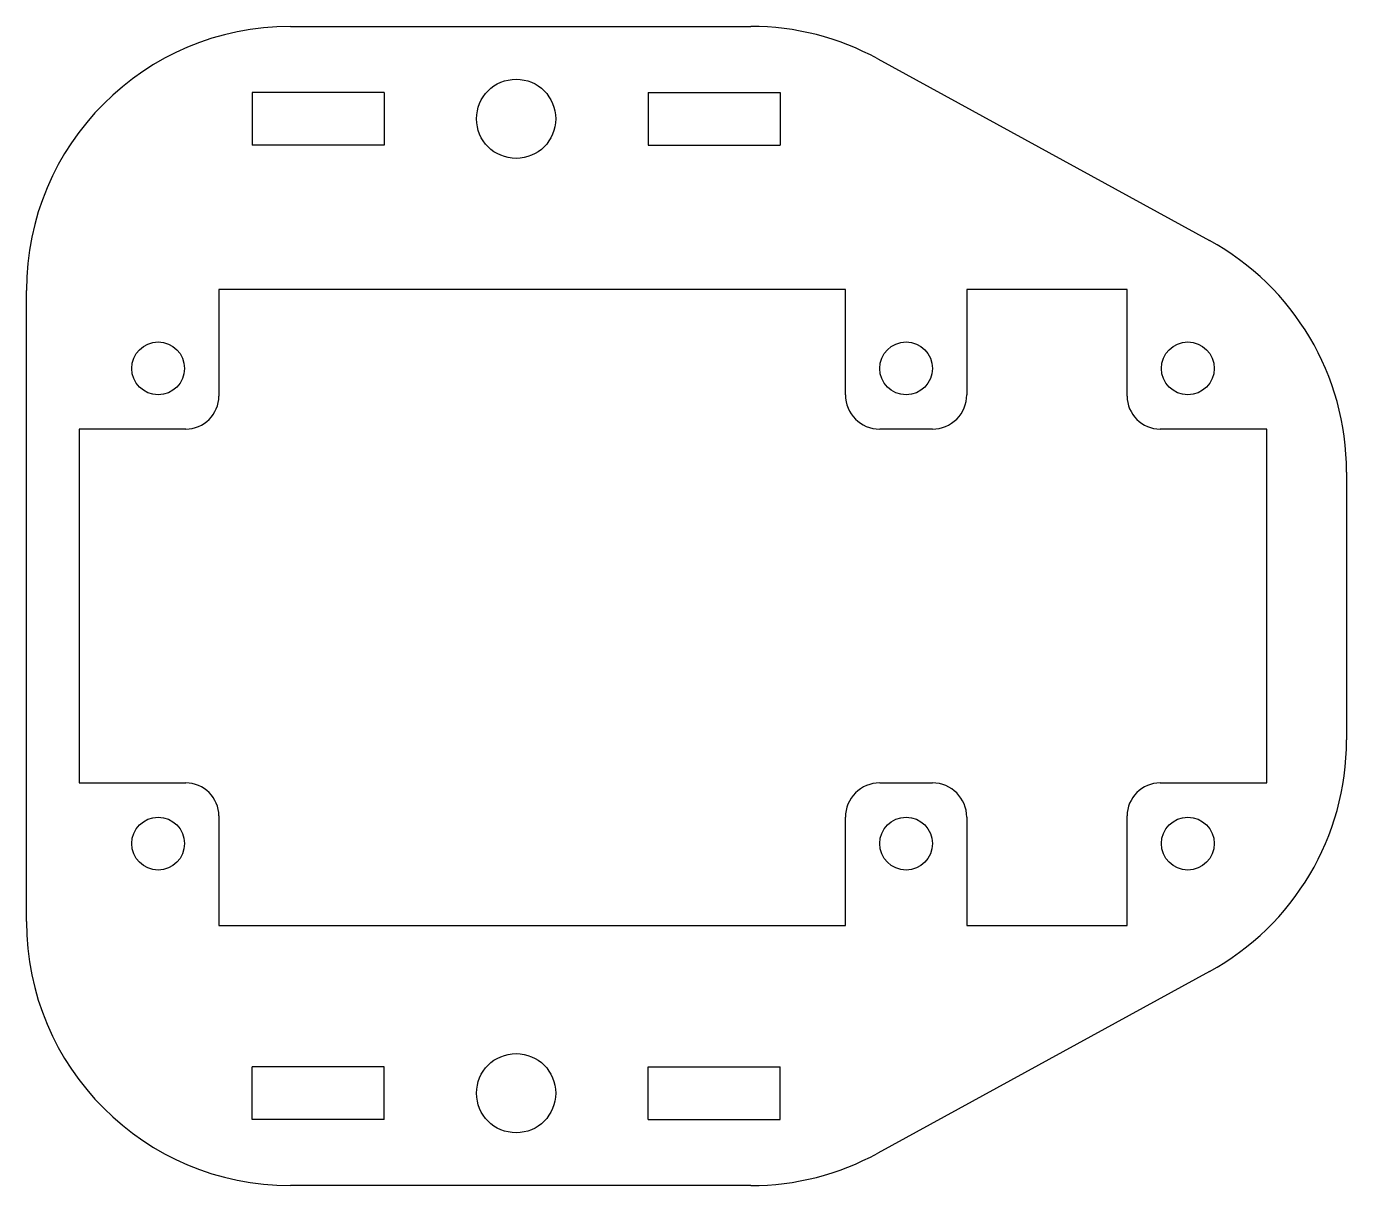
# Model space of a CAD drawing. Header units: millimetres. Extents: x -2 to 48, y -21.9 to 21.9.
import ezdxf

# ---------------------------------------------------------------- set-up
doc = ezdxf.new("R2010")
doc.units = ezdxf.units.MM

msp = doc.modelspace()

# ---------------------------------------------------------------- linework, layer by layer
at = {"color": 7, "linetype": 'Continuous', "lineweight": 25}
for p, q in [((8, 21.95), (25.442, 21.95)), ((30.244, 20.721), (42.802, 13.846)), ((6.548, 19.45), (6.548, 17.45)), ((11.548, 19.45), (6.548, 19.45)), ((11.548, 19.45), (11.548, 17.45)), ((21.548, 19.45), (26.548, 19.45)), ((21.548, 19.45), (21.548, 17.45)), ((26.548, 19.45), (26.548, 17.45)), ((11.548, 17.45), (6.548, 17.45)), ((21.548, 17.45), (26.548, 17.45)), ((-2, -11.95), (-2, 11.95)), ((5.288, 11.988), (5.288, 7.95)), ((29.016, 11.988), (5.288, 11.988)), ((29.016, 8), (29.016, 11.988)), ((33.616, 11.988), (33.616, 8)), ((39.688, 11.988), (33.616, 11.988)), ((39.688, 7.95), (39.688, 11.988)), ((0, 6.7), (0, -6.7)), ((4.038, 6.7), (0, 6.7)), ((32.316, 6.7), (30.316, 6.7)), ((44.975, 6.7), (40.938, 6.7)), ((44.975, -6.7), (44.975, 6.7)), ((48, 5.074), (48, -5.074)), ((0, -6.7), (4.038, -6.7)), ((30.316, -6.7), (32.316, -6.7)), ((40.938, -6.7), (44.975, -6.7)), ((5.288, -7.95), (5.288, -12.1)), ((39.688, -12.1), (39.688, -7.95)), ((29.016, -12.1), (29.016, -8)), ((33.616, -8), (33.616, -12.1)), ((5.288, -12.1), (29.016, -12.1)), ((33.616, -12.1), (39.688, -12.1)), ((42.802, -13.846), (30.244, -20.721)), ((6.548, -19.45), (6.548, -17.45)), ((11.548, -17.45), (6.548, -17.45)), ((11.548, -19.45), (11.548, -17.45)), ((21.548, -19.45), (21.548, -17.45)), ((21.548, -17.45), (26.548, -17.45)), ((26.548, -19.45), (26.548, -17.45)), ((11.548, -19.45), (6.548, -19.45)), ((21.548, -19.45), (26.548, -19.45)), ((25.442, -21.95), (8, -21.95))]:
    msp.add_line(p, q, dxfattribs=at)
for centre, radius in [((16.548, 18.45), 1.5), ((2.988, 9), 1), ((31.316, 9), 1), ((41.988, 9), 1), ((2.988, -9), 1), ((31.316, -9), 1), ((41.988, -9), 1), ((16.548, -18.45), 1.5)]:
    msp.add_circle(centre, radius, dxfattribs=at)
for centre, radius, start, end in [((8, 11.95), 10, 90, 180), ((25.442, 11.95), 10, 61.2993, 90), ((38, 5.074), 10, 0, 61.2993), ((4.038, 7.95), 1.25, 269.9993, 0), ((30.316, 8), 1.3, 180, 270), ((32.316, 8), 1.3, 270, 0.0002), ((40.938, 7.95), 1.25, 180, 270.0002), ((38, -5.074), 10, 298.7007, 0), ((4.038, -7.95), 1.25, 360, 90.0003), ((30.316, -8), 1.3, 90, 180.0002), ((32.316, -8), 1.3, 0, 90), ((40.938, -7.95), 1.25, 90, 180.0002), ((8, -11.95), 10, 180, 270), ((25.442, -11.95), 10, 270, 298.7007)]:
    msp.add_arc(centre, radius, start, end, dxfattribs=at)

doc.saveas('drawing.dxf')
